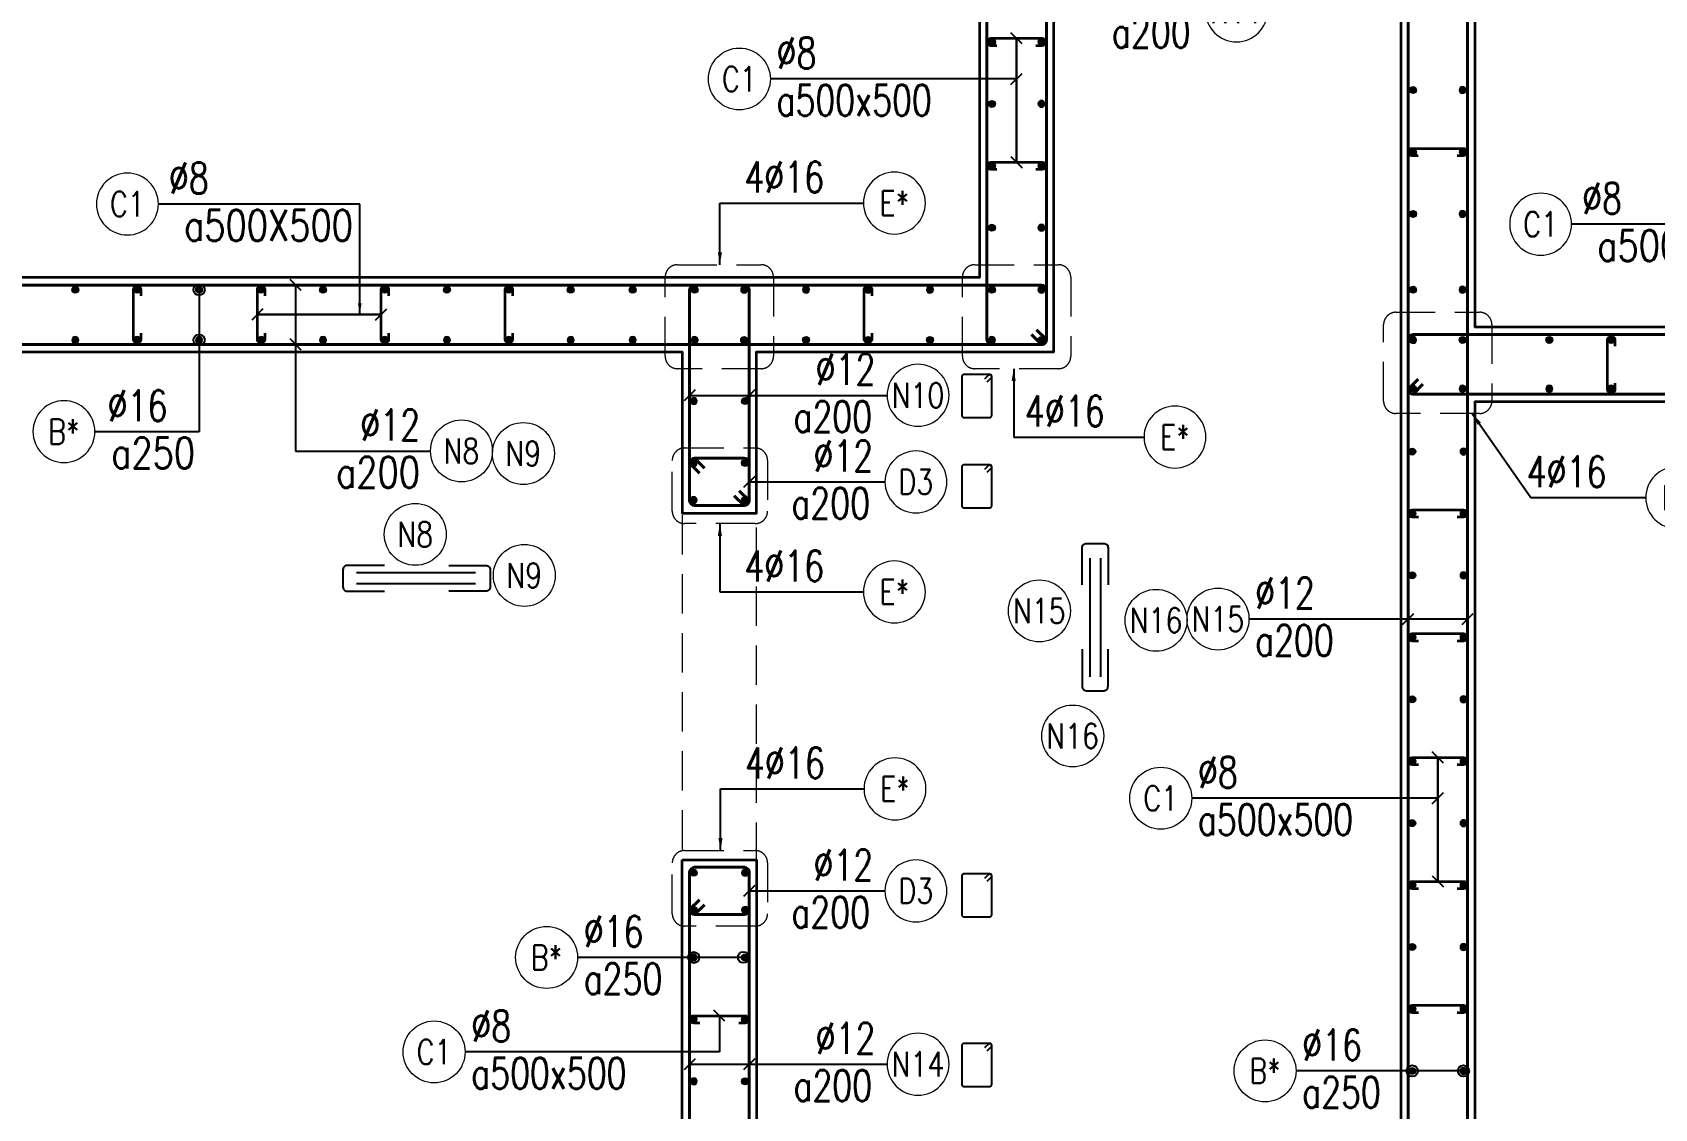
# Model space of a CAD drawing. Header units: millimetres. Extents: x 931337 to 1117500, y 19732 to 157199.
# Drawn here: x 948426 to 954974, y 143934 to 148278 of the extents above; entities that cross this region are included whole.
import ezdxf
from ezdxf.enums import TextEntityAlignment as Align

# ---------------------------------------------------------------- set-up
doc = ezdxf.new("R2010")
doc.units = ezdxf.units.MM
doc.header["$MEASUREMENT"] = 0
doc.linetypes.add('HIDDEN', pattern=[9.525, 6.35, -3.175])
doc.linetypes.add('HIDDEN2', pattern=[4.7625, 3.175, -1.5875])
doc.layers.get('0').update_dxf_attribs({"lineweight": 20})
doc.layers.add('Hidden', color=9, linetype='HIDDEN')
doc.layers.add('Ligature', color=1, linetype='Continuous')
for name, color, linetype, lineweight in [('KC-LEADER', 153, 'Continuous', 18), ('KC-THEP', 6, 'Continuous', 40), ('NDC_S_BEAM', 3, 'HIDDEN2', 20), ('NDC_S_DIM', 1, 'Continuous', 15), ('NDC_S_HIDDEN', 8, 'HIDDEN2', 13), ('NDC_S_LEADER', 1, 'Continuous', 15), ('NDC_S_REBAR', 4, 'Continuous', 35), ('NDC_S_STIRRUP', 4, 'Continuous', 40), ('NDC_S_VN TEXT', 7, 'Continuous', 20), ('NDC_S_WALL', 6, 'Continuous', 35)]:
    doc.layers.add(name, color=color, linetype=linetype, lineweight=lineweight)
doc.styles.add('NDC_ARIAL', font='arial.ttf', dxfattribs={"width": 0.85})
doc.styles.add('NDC_DIM', font='', dxfattribs={"width": 0.75})
doc.styles.add('NDC_EN TXT', font='romans.shx', dxfattribs={"width": 0.8})
doc.styles.get('NDC_DIM').set_extended_font_data('Dotum')
doc.dimstyles.new('NDC_1-50', dxfattribs={"dimscale": 50, "dimtxt": 2.5, "dimasz": 1, "dimexe": 1.5, "dimexo": 0, "dimgap": 0.8, "dimtad": 1, "dimdec": 0, "dimdsep": 46, "dimtxsty": 'NDC_ARIAL', "dimblk": 'DIMMARK', "dimcen": 49999.938995, "dimdle": 1.5, "dimclrd": 1, "dimclre": 1, "dimclrt": 3, "dimadec": 0, "dimazin": 0, "dimtfac": 1, "dimtdec": 0, "dimtix": 1, "dimtmove": 2, "dimatfit": 3, "dimfxl": 1, "dimarcsym": 0})
doc.dimstyles.new('NDC_dim_30', dxfattribs={"dimscale": 30, "dimtxt": 2.5, "dimasz": 1.5, "dimexe": 1.5, "dimexo": 2.5, "dimgap": 1, "dimtad": 1, "dimdec": 0, "dimzin": 0, "dimdsep": 46, "dimtxsty": 'NDC_DIM', "dimblk": 'DIMMARK', "dimcen": 0.09, "dimdle": 1.2, "dimclrd": 1, "dimclre": 1, "dimclrt": 3, "dimadec": 0, "dimazin": 0, "dimtfac": 1, "dimtdec": 0, "dimtix": 1, "dimtofl": 0, "dimtmove": 0, "dimatfit": 3, "dimfxl": 6, "dimfxlon": 1, "dimtolj": 1, "dimtzin": 0, "dimarcsym": 0})

# ---------------------------------------------------------------- blocks, each defined once
blk = doc.blocks.new('THEP')
at = {"layer": 'KC-LEADER', "color": 6}
blk.add_circle((0, 0), 14, dxfattribs=at)
at = {"layer": 'KC-THEP'}
for p, q in [((-14, 0), (14, 0)), ((9.9, 9.9), (-9.9, -9.9)), ((-9.9, 9.9), (9.9, -9.9)), ((0, 14), (0, -14))]:
    blk.add_line(p, q, dxfattribs=at)
blk = doc.blocks.new('DIMMARK')
at = {"layer": 'NDC_S_DIM', "color": 1}
blk.add_line((-1.5, 0), (1, 0), dxfattribs=at)
at = {"layer": 'NDC_S_DIM', "color": 2, "const_width": 0.1}
blk.add_lwpolyline([(-0.42, -0.42), (0.42, 0.42)], dxfattribs=at)
blk = doc.blocks.new('*U10')
blk.add_circle((2.5, 0), 2.5)
at = {"layer": 'NDC_S_VN TEXT', "color": 3, "style": 'NDC_EN TXT'}
for tag, width, p in [('DK2', 0.75, (-0.85, 0.85)), ('KC2', 0.8, (-0.85, -2.97))]:
    blk.add_attdef(tag, text='', height=2.5, dxfattribs=dict(at, width=width)).set_placement(p, align=Align.RIGHT)
at = {"layer": 'NDC_S_VN TEXT', "color": 7, "style": 'NDC_EN TXT', "width": 0.8}
blk.add_attdef('SH3', text='', height=2, dxfattribs=at).set_placement((2.5, 0), align=Align.MIDDLE)
blk = doc.blocks.new('A$C7BC65A55')
at = {"layer": 'Ligature'}
for p, q in [((-15.2, 372, 0), (-15.2, 38.5, 0)), ((15.2, 372, 0), (15.2, 38.5, 0))]:
    blk.add_line(p, q, dxfattribs=at)
for points in [[(-36.2, 296.5), (-36.2, 400.9, -0.414214), (-24, 413.1), (24, 413.1, -0.414214), (36.2, 400.9), (36.2, 296.5)], [(-36.2, 116.5), (-36.2, 12.2, 0.414214), (-24, 0), (24, 0, 0.414214), (36.2, 12.2), (36.2, 116.5)]]:
    blk.add_lwpolyline(points, format="xyb", dxfattribs=at)
blk = doc.blocks.new('*U11')
blk.add_circle((-2.5, 0), 2.5)
at = {"layer": 'NDC_S_VN TEXT', "color": 3, "style": 'NDC_EN TXT', "width": 0.75}
for tag, p in [('DK1', (0.5, 0.85)), ('KC1', (0.5, -2.97))]:
    blk.add_attdef(tag, p, '', height=2.5, dxfattribs=at)
at = {"layer": 'NDC_S_VN TEXT', "color": 7, "style": 'NDC_EN TXT', "width": 0.8}
blk.add_attdef('SH2', text='', height=2, dxfattribs=at).set_placement((-2.5, 0), align=Align.MIDDLE)
blk = doc.blocks.new('*U13')
blk.add_circle((-2.5, 0), 2.5)
at = {"layer": 'NDC_S_VN TEXT', "color": 3, "style": 'NDC_EN TXT', "width": 0.75}
blk.add_attdef('DK1', (0.5, 0.85), '', height=2.5, dxfattribs=at)
at = {"layer": 'NDC_S_VN TEXT', "color": 7, "style": 'NDC_EN TXT', "width": 0.8}
blk.add_attdef('SH2', text='', height=2, dxfattribs=at).set_placement((-2.5, 0), align=Align.MIDDLE)
blk = doc.blocks.new('*U12')
blk.add_circle((-2.5, 0), 2.5)
at = {"layer": 'NDC_S_VN TEXT', "color": 3, "style": 'NDC_EN TXT', "width": 0.75}
for tag, p in [('DK1', (0.5, 0.85)), ('KC1', (0.5, -2.97))]:
    blk.add_attdef(tag, p, '', height=2.5, dxfattribs=at)
at = {"layer": 'NDC_S_VN TEXT', "color": 7, "style": 'NDC_EN TXT', "width": 0.8}
blk.add_attdef('SH2', text='', height=2, dxfattribs=at).set_placement((-2.5, 0), align=Align.MIDDLE)

msp = doc.modelspace()

# ---------------------------------------------------------------- linework, layer by layer
for centre in [(950407.985, 146578.169), (949971.711, 146251.894), (950411.812, 146086.137), (952490.89, 145943.058), (952961.859, 145904.898), (952625.338, 145438.055)]:
    msp.add_circle(centre, 125)
at = {"layer": 'Ligature'}
for points in [[(952280.378, 146867.144), (952296.344, 146883.11, 0.66817864), (952290.571, 146897.049), (952185.942, 146897.049, 0.41421356), (952177.777, 146888.884), (952177.777, 146731.776, 0.41421356), (952185.942, 146723.611), (952290.571, 146723.611, 0.41421356), (952298.736, 146731.776), (952298.736, 146888.884, 0.66817864), (952284.797, 146894.657), (952268.832, 146878.691)], [(952280.378, 146502.543), (952296.344, 146518.509, 0.66817864), (952290.571, 146532.448), (952185.942, 146532.448, 0.41421356), (952177.777, 146524.283), (952177.777, 146367.175, 0.41421356), (952185.942, 146359.01), (952290.571, 146359.01, 0.41421356), (952298.736, 146367.175), (952298.736, 146524.283, 0.66817864), (952284.797, 146530.056), (952268.832, 146514.09)], [(952280.378, 144851.574), (952296.344, 144867.54, 0.66817864), (952290.571, 144881.478), (952185.942, 144881.478, 0.41421356), (952177.777, 144873.313), (952177.777, 144716.205, 0.41421356), (952185.942, 144708.04), (952290.571, 144708.04, 0.41421356), (952298.736, 144716.205), (952298.736, 144873.313, 0.66817864), (952284.797, 144879.086), (952268.832, 144863.12)], [(952280.35, 144167.144), (952296.316, 144183.11, 0.66817864), (952290.543, 144197.049), (952185.914, 144197.049, 0.41421356), (952177.749, 144188.884), (952177.749, 144031.776, 0.41421356), (952185.914, 144023.611), (952290.543, 144023.611, 0.41421356), (952298.708, 144031.776), (952298.707, 144188.884, 0.66817864), (952284.769, 144194.657), (952268.803, 144178.691)]]:
    msp.add_lwpolyline(points, format="xyb", dxfattribs=at)
at = {"layer": 'NDC_S_BEAM', "ltscale": 50}
for p, q in [((951049.189, 146329.754), (951049.189, 144929.754)), ((951349.189, 144929.754), (951349.189, 146329.754))]:
    msp.add_line(p, q, dxfattribs=at)
at = {"layer": 'NDC_S_HIDDEN', "ltscale": 50}
for points in [[(951030.264, 147340.315), (951367.474, 147340.315, -0.41421356), (951417.474, 147290.315), (951417.474, 146970.578, -0.41421356), (951367.474, 146920.578), (951030.264, 146920.578, -0.41421356), (950980.264, 146970.578), (950980.264, 147290.315, -0.41421356)], [(952230.236, 147340.315), (952567.446, 147340.315, -0.41421356), (952617.446, 147290.315), (952617.446, 146970.578, -0.41421356), (952567.446, 146920.578), (952230.236, 146920.578, -0.41421356), (952180.236, 146970.578), (952180.236, 147290.315, -0.41421356)], [(953930.236, 147148.349), (954267.446, 147148.349, -0.41421356), (954317.446, 147098.349), (954317.446, 146789.834, -0.41421356), (954267.446, 146739.834), (953930.236, 146739.834, -0.41421356), (953880.236, 146789.834), (953880.236, 147098.349, -0.41421356)], [(951058.922, 146600.521), (951343.678, 146600.521, -0.41421356), (951393.678, 146550.521), (951393.678, 146345.513, -0.41421356), (951343.678, 146295.513), (951058.922, 146295.513, -0.41421356), (951008.922, 146345.513), (951008.922, 146550.521, -0.41421356)], [(951058.922, 144975.699), (951343.678, 144975.699, -0.41421356), (951393.678, 144925.699), (951393.678, 144720.691, -0.41421356), (951343.678, 144670.691), (951058.922, 144670.691, -0.41421356), (951008.922, 144720.691), (951008.922, 144925.699, -0.41421356)]]:
    msp.add_lwpolyline(points, format="xyb", close=True, dxfattribs=at)
at = {"layer": 'NDC_S_REBAR'}
for points in [[(952319.74, 148224.306), (952294.74, 148224.306, -1), (952294.74, 148254.306), (952501.764, 148254.306, -1), (952501.764, 148224.306), (952476.764, 148224.306)], [(954019.74, 147780.039), (953994.74, 147780.039, -1), (953994.74, 147810.039), (954201.764, 147810.039, -1), (954201.764, 147780.039), (954176.764, 147780.039)], [(952319.74, 147724.306), (952294.74, 147724.306, -1), (952294.74, 147754.306), (952501.764, 147754.306, -1), (952501.764, 147724.306), (952476.764, 147724.306)], [(948864.217, 147064.306), (948864.217, 147039.306, -1), (948834.217, 147039.306), (948834.217, 147239.306, -1), (948864.217, 147239.306), (948864.217, 147214.306)], [(949364.217, 147064.306), (949364.217, 147039.306, -1), (949334.217, 147039.306), (949334.217, 147239.306, -1), (949364.217, 147239.306), (949364.217, 147214.306)], [(949864.217, 147064.306), (949864.217, 147039.306, -1), (949834.217, 147039.306), (949834.217, 147239.306, -1), (949864.217, 147239.306), (949864.217, 147214.306)], [(950364.217, 147064.306), (950364.217, 147039.306, -1), (950334.217, 147039.306), (950334.217, 147239.306, -1), (950364.217, 147239.306), (950364.217, 147214.306)], [(951814.189, 147064.606), (951814.189, 147039.606, -1), (951784.189, 147039.606), (951784.189, 147239.606, -1), (951814.189, 147239.606), (951814.189, 147214.606)], [(954814.189, 146861.513), (954814.189, 146836.513, -1), (954784.189, 146836.513), (954784.189, 147036.513, -1), (954814.189, 147036.513), (954814.189, 147011.513)], [(954020.677, 146321.211), (953995.677, 146321.211, -1), (953995.677, 146351.211), (954202.701, 146351.211, -1), (954202.701, 146321.211), (954177.701, 146321.211)], [(954020.677, 145821.211), (953995.677, 145821.211, -1), (953995.677, 145851.211), (954202.701, 145851.211, -1), (954202.701, 145821.211), (954177.701, 145821.211)], [(954020.677, 145321.211), (953995.677, 145321.211, -1), (953995.677, 145351.211), (954202.701, 145351.211, -1), (954202.701, 145321.211), (954177.701, 145321.211)], [(954020.677, 144821.211), (953995.677, 144821.211, -1), (953995.677, 144851.211), (954202.701, 144851.211, -1), (954202.701, 144821.211), (954177.701, 144821.211)], [(951120.677, 144279.037), (951095.677, 144279.037, -1), (951095.677, 144309.037), (951302.701, 144309.037, -1), (951302.701, 144279.037), (951277.701, 144279.037)], [(954020.677, 144321.211), (953995.677, 144321.211, -1), (953995.677, 144351.211), (954202.701, 144351.211, -1), (954202.701, 144321.211), (954177.701, 144321.211)]]:
    msp.add_lwpolyline(points, format="xyb", dxfattribs=at)
at = {"layer": 'NDC_S_STIRRUP'}
for points in [[(952479.189, 147078.06), (952519.189, 147038.06, -0.41421356), (952499.189, 147018.06), (952299.189, 147018.06, -0.41421356), (952279.189, 147038.06), (952279.189, 149438.06, -0.41421356), (952299.189, 149458.06), (952499.189, 149458.06, -0.41421356), (952519.189, 149438.06), (952519.189, 147038.06, -0.41421356), (952499.189, 147018.06), (952459.189, 147058.06)], [(954179.189, 142278.06), (954219.189, 142238.06, -0.41421356), (954199.189, 142218.06), (953999.189, 142218.06, -0.41421356), (953979.189, 142238.06), (953979.189, 149438.06, -0.41421356), (953999.189, 149458.06), (954199.189, 149458.06, -0.41421356), (954219.189, 149438.06), (954219.189, 142238.06, -0.41421356), (954199.189, 142218.06), (954159.189, 142258.06)], [(947939.189, 147058.06), (947899.189, 147018.06, -0.41421356), (947879.189, 147038.06), (947879.189, 147238.06, -0.41421356), (947899.189, 147258.06), (952499.189, 147258.06, -0.41421356), (952519.189, 147238.06), (952519.189, 147038.06, -0.41435759), (952499.189, 147018.06), (947899.189, 147018.06, -0.41421356), (947879.189, 147038.06), (947919.189, 147078.06)], [(951279.217, 146428.06), (951319.217, 146388.06, -0.41421356), (951299.217, 146368.06), (951099.217, 146368.06, -0.41421356), (951079.217, 146388.06), (951079.217, 147238.06, -0.41421356), (951099.217, 147258.06), (951299.217, 147258.06, -0.41421356), (951319.217, 147238.06), (951319.217, 146388.06, -0.41421356), (951299.217, 146368.06), (951259.217, 146408.06)], [(954039.189, 146858.06), (953999.189, 146818.06, -0.41421356), (953979.189, 146838.06), (953979.189, 147038.06, -0.41421356), (953999.189, 147058.06), (957299.161, 147058.06, -0.41421356), (957319.161, 147038.06), (957319.161, 146838.06, -0.41435759), (957299.161, 146818.06), (953999.189, 146818.06, -0.41421356), (953979.189, 146838.06), (954019.189, 146878.06)], [(951119.189, 146499.029), (951079.189, 146539.029, -0.41421356), (951099.189, 146559.029), (951299.189, 146559.029, -0.41421356), (951319.189, 146539.029), (951319.189, 146388.06, -0.41421356), (951299.189, 146368.06), (951099.189, 146368.06, -0.41421356), (951079.189, 146388.06), (951079.189, 146539.029, -0.41421356), (951099.189, 146559.029), (951139.189, 146519.029)], [(951119.189, 144777.09), (951079.189, 144737.09, 0.41421356), (951099.189, 144717.09), (951299.189, 144717.09, 0.41421356), (951319.189, 144737.09), (951319.189, 144888.06, 0.41421356), (951299.189, 144908.06), (951099.189, 144908.06, 0.41421356), (951079.189, 144888.06), (951079.189, 144737.09, 0.41421356), (951099.189, 144717.09), (951139.189, 144757.09)], [(951279.217, 143728.06), (951319.217, 143688.06, -0.41421356), (951299.217, 143668.06), (951099.217, 143668.06, -0.41421356), (951079.217, 143688.06), (951079.217, 144888.06, -0.41421356), (951099.217, 144908.06), (951299.217, 144908.06, -0.41421356), (951319.217, 144888.06), (951319.217, 143688.06, -0.41421356), (951299.217, 143668.06), (951259.217, 143708.06)]]:
    msp.add_lwpolyline(points, format="xyb", dxfattribs=at)
at = {"layer": 'NDC_S_WALL'}
for points in [[(947849.189, 149488.06), (947849.189, 140288.06), (951349.189, 140288.06), (951349.189, 140788.06), (951349.189, 140788.06), (951349.189, 142238.06), (951049.189, 142238.06), (951049.189, 141588.06), (948349.189, 141588.06), (948349.189, 146988.06), (951049.189, 146988.06), (951049.189, 146338.06), (951349.189, 146338.06), (951349.189, 146988.06), (952549.189, 146988.06), (952549.189, 149488.06), (950049.189, 149488.06), (950049.189, 148988.06), (952249.189, 148988.06), (952249.189, 147288.06), (948349.189, 147288.06), (948349.189, 148988.06), (949249.189, 148988.06), (949249.189, 149488.06)], [(951049.189, 144938.06), (951349.189, 144938.06), (951349.189, 143638.06), (951049.189, 143638.06)]]:
    msp.add_lwpolyline(points, close=True, dxfattribs=at)
for points in [[(955299.189, 149488.06), (953949.189, 149488.06), (953949.189, 148988.06), (953949.189, 148988.06), (953949.189, 142388.06), (953199.189, 142388.06), (953199.189, 142188.06), (954249.189, 142188.06), (954249.189, 146788.06), (957049.189, 146788.06)], [(957049.189, 147088.06), (954249.189, 147088.06), (954249.189, 148988.06), (955299.189, 148988.06)]]:
    msp.add_lwpolyline(points, dxfattribs=at)

# ---------------------------------------------------------------- block references
at = {"layer": 'Hidden', "xscale": 1.44, "yscale": 1.44, "zscale": 1.44}
msp.add_blockref('A$C7BC65A55', (952715.97, 145620.777, 0.03), dxfattribs=at)
at = {"layer": 'Hidden', "xscale": 1.44, "yscale": 1.44, "zscale": 1.44, "rotation": 270}
msp.add_blockref('A$C7BC65A55', (949679.6, 146074.368, 0.03), dxfattribs=at)
at = {"layer": 'KC-THEP'}
for p, rotation in [((952299.217, 148239.306), 189.6685644363809), ((953999.217, 148045.039), 189.6685644363809), ((952299.217, 147989.306), 189.6685644363809), ((953999.217, 147795.039), 189.6685644363809), ((952299.217, 147739.306), 189.6685644363809), ((953999.217, 147545.039), 189.6685644363809), ((952299.217, 147489.306), 189.6685644363809), ((948599.217, 147239.306), 189.6685644363809), ((948849.217, 147239.306), 189.6685644363809), ((949099.217, 147239.306), 189.6685644363809), ((949349.217, 147239.306), 189.6685644363809), ((949599.217, 147239.306), 189.6685644363809), ((949849.217, 147239.306), 189.6685644363809), ((950099.217, 147239.306), 189.6685644363809), ((950349.217, 147239.306), 189.6685644363809), ((950599.217, 147239.306), 189.6685644363809), ((950849.217, 147239.306), 189.6685644363809), ((951099.217, 147239.306), 189.6685644363809), ((952299.217, 147239.306), 189.6685644363809), ((953999.217, 147239.306), 189.6685644363809), ((951299.189, 147036.513), 189.6685644363809), ((951549.189, 147036.513), 189.6685644363809), ((951799.189, 147036.513), 189.6685644363809), ((952049.189, 147036.513), 189.6685644363809), ((952499.189, 147036.513), 189.6685644363809), ((954199.189, 147036.513), 189.6685644363809), ((954549.189, 147036.513), 189.6685644363809), ((954799.189, 147036.513), 189.6685644363809), ((951302.701, 146789.908), 9.668564436380946), ((953999.217, 146839.907), 189.6685644363809), ((953995.677, 146586.211), 189.6685644363809), ((951302.701, 146539.908), 9.668564436380946), ((951302.701, 146389.908), 9.668564436380946), ((953995.677, 146336.211), 189.6685644363809), ((953995.677, 146086.211), 189.6685644363809), ((953995.677, 145836.211), 189.6685644363809), ((953995.677, 145586.211), 189.6685644363809), ((953995.677, 145336.211), 189.6685644363809), ((953995.677, 145086.211), 189.6685644363809), ((951095.677, 144886.211), 189.6685644363809), ((953995.677, 144836.211), 189.6685644363809), ((951095.677, 144736.211), 189.6685644363809), ((953995.677, 144586.211), 189.6685644363809), ((951302.701, 144544.037), 9.668564436380946), ((951302.701, 144294.037), 9.668564436380946), ((953995.677, 144336.211), 189.6685644363809), ((951302.701, 144044.037), 9.668564436380946), ((953995.677, 144086.211), 189.6685644363809)]:
    msp.add_blockref('THEP', p, dxfattribs=dict(at, rotation=rotation))
at = {"layer": 'KC-THEP', "xscale": -1}
for p, rotation in [((952499.189, 148239.606), 350.3314355636191), ((954199.189, 148045.34), 350.3314355636191), ((952499.189, 147989.606), 350.3314355636191), ((954199.189, 147795.34), 350.3314355636191), ((952499.189, 147739.606), 350.3314355636191), ((954199.189, 147545.34), 350.3314355636191), ((952499.189, 147489.606), 350.3314355636191), ((951299.189, 147239.606), 350.3314355636191), ((951549.189, 147239.606), 350.3314355636191), ((951799.189, 147239.606), 350.3314355636191), ((952049.189, 147239.606), 350.3314355636191), ((952499.189, 147239.606), 350.3314355636191), ((954199.189, 147239.606), 350.3314355636191), ((948599.217, 147036.212), 350.3314355636191), ((948849.217, 147036.212), 350.3314355636191), ((949099.217, 147036.212), 350.3314355636191), ((949349.217, 147036.212), 350.3314355636191), ((949599.217, 147036.212), 350.3314355636191), ((949849.217, 147036.212), 350.3314355636191), ((950099.217, 147036.212), 350.3314355636191), ((950349.217, 147036.212), 350.3314355636191), ((950599.217, 147036.212), 350.3314355636191), ((950849.217, 147036.212), 350.3314355636191), ((951099.217, 147036.212), 350.3314355636191), ((952299.217, 147036.212), 350.3314355636191), ((953999.217, 147036.212), 350.3314355636191), ((951095.677, 146789.908), 350.3314355636191), ((954199.189, 146839.606), 350.3314355636191), ((954549.189, 146839.606), 350.3314355636191), ((954799.189, 146839.606), 350.3314355636191), ((954202.701, 146586.211), 170.331435563619), ((951095.677, 146539.908), 350.3314355636191), ((951095.677, 146389.908), 350.3314355636191), ((954202.701, 146336.211), 170.331435563619), ((954202.701, 146086.211), 170.331435563619), ((954202.701, 145836.211), 170.331435563619), ((954202.701, 145586.211), 170.331435563619), ((954202.701, 145336.211), 170.331435563619), ((954202.701, 145086.211), 170.331435563619), ((951302.701, 144886.211), 170.331435563619), ((954202.701, 144836.211), 170.331435563619), ((951302.701, 144736.211), 170.331435563619), ((954202.701, 144586.211), 170.331435563619), ((951095.677, 144544.037), 350.3314355636191), ((951095.677, 144294.037), 350.3314355636191), ((954202.701, 144336.211), 170.331435563619), ((951095.677, 144044.037), 350.3314355636191), ((954202.701, 144086.211), 170.331435563619)]:
    msp.add_blockref('THEP', p, dxfattribs=dict(at, rotation=rotation))
at = {"layer": 'NDC_S_VN TEXT'}
ref = msp.add_blockref('*U11', (953161.577, 148364.867), dxfattribs=dict(at, xscale=-50, yscale=50, zscale=50))
ref.add_attrib('SH2', 'N11', dxfattribs={"color": 7, "height": 100, "style": 'NDC_EN TXT', "width": 0.8}).set_placement((953286.577, 148364.867), align=Align.MIDDLE)
ref.add_attrib('DK1', '%%C12', (952873.184, 148407.142), dxfattribs={"color": 3, "height": 125, "style": 'NDC_EN TXT', "width": 0.75})
ref.add_attrib('KC1', 'a200', (952783.898, 148216.24), dxfattribs={"color": 3, "height": 125, "style": 'NDC_EN TXT', "width": 0.75})
at = {"layer": 'NDC_S_VN TEXT', "xscale": 50, "yscale": 50, "zscale": 50}
for name, p, values in [('*U12', (951404.939, 148089.944), {'SH2': 'C1', 'DK1': '%%c8', 'KC1': 'a500x500'}), ('*U10', (950033.263, 146588.508), {'SH3': 'N8', 'DK2': '%%C12', 'KC2': 'a200'}), ('*U11', (953336.801, 145910.066), {'SH2': 'N15', 'DK1': '%%C12', 'KC1': 'a200'}), ('*U12', (953105.876, 145186.849), {'SH2': 'C1', 'DK1': '%%c8', 'KC1': 'a500x500'}), ('*U11', (950626.73, 144544.037), {'SH2': 'B*', 'DK1': '%%C16', 'KC1': 'a250'}), ('*U12', (950172.745, 144162.763), {'SH2': 'C1', 'DK1': '%%c8', 'KC1': 'a500x500'}), ('*U11', (953526.73, 144086.211), {'SH2': 'B*', 'DK1': '%%C16', 'KC1': 'a250'})]:
    msp.add_blockref(name, p, dxfattribs=at).add_auto_attribs(values)
at = {"layer": 'NDC_S_VN TEXT'}
ref = msp.add_blockref('*U10', (948934.755, 147585.256), dxfattribs=dict(at, xscale=-50, yscale=50, zscale=50))
ref.add_attrib('SH3', 'C1', dxfattribs={"color": 7, "height": 100, "style": 'NDC_EN TXT', "width": 0.8}).set_placement((948809.755, 147585.256), align=Align.MIDDLE)
ref.add_attrib('DK2', '%%c8', dxfattribs={"color": 3, "height": 125, "style": 'NDC_EN TXT', "width": 0.75}).set_placement((949137.97, 147627.531), align=Align.RIGHT)
ref.add_attrib('KC2', 'a500X500', dxfattribs={"color": 3, "height": 125, "style": 'NDC_EN TXT', "width": 0.8}).set_placement((949720.112, 147436.629), align=Align.RIGHT)
ref = msp.add_blockref('*U13', (951780.61, 147589.176), dxfattribs=dict(at, xscale=-50, yscale=50, zscale=50))
ref.add_attrib('SH2', 'E*', dxfattribs={"color": 7, "height": 100, "style": 'NDC_EN TXT', "width": 0.8}).set_placement((951905.61, 147589.176), align=Align.MIDDLE)
ref.add_attrib('DK1', '4%%C16', (951300.253, 147631.451), dxfattribs={"color": 3, "height": 125, "style": 'NDC_EN TXT', "width": 0.75})
ref = msp.add_blockref('*U10', (954639.165, 147503.855), dxfattribs=dict(at, xscale=-50, yscale=50, zscale=50))
ref.add_attrib('SH3', 'C1', dxfattribs={"color": 7, "height": 100, "style": 'NDC_EN TXT', "width": 0.8}).set_placement((954514.165, 147503.855), align=Align.MIDDLE)
ref.add_attrib('DK2', '%%c8', dxfattribs={"color": 3, "height": 125, "style": 'NDC_EN TXT', "width": 0.75}).set_placement((954842.379, 147546.131), align=Align.RIGHT)
ref.add_attrib('KC2', 'a500X500', dxfattribs={"color": 3, "height": 125, "style": 'NDC_EN TXT', "width": 0.8}).set_placement((955424.522, 147355.228), align=Align.RIGHT)
ref = msp.add_blockref('*U11', (951876.052, 146813.241), dxfattribs=dict(at, xscale=-50, yscale=50, zscale=50))
ref.add_attrib('SH2', 'N10', dxfattribs={"color": 7, "height": 100, "style": 'NDC_EN TXT', "width": 0.8}).set_placement((952001.052, 146813.241), align=Align.MIDDLE)
ref.add_attrib('DK1', '%%C12', (951587.659, 146855.516), dxfattribs={"color": 3, "height": 125, "style": 'NDC_EN TXT', "width": 0.75})
ref.add_attrib('KC1', 'a200', (951498.373, 146664.613), dxfattribs={"color": 3, "height": 125, "style": 'NDC_EN TXT', "width": 0.75})
ref = msp.add_blockref('*U10', (948678.606, 146666.5), dxfattribs=dict(at, xscale=-50, yscale=50, zscale=50))
ref.add_attrib('SH3', 'B*', dxfattribs={"color": 7, "height": 100, "style": 'NDC_EN TXT', "width": 0.8}).set_placement((948553.606, 146666.5), align=Align.MIDDLE)
ref.add_attrib('DK2', '%%C16', dxfattribs={"color": 3, "height": 125, "style": 'NDC_EN TXT', "width": 0.75}).set_placement((948971.106, 146708.775), align=Align.RIGHT)
ref.add_attrib('KC2', 'a250', dxfattribs={"color": 3, "height": 125, "style": 'NDC_EN TXT', "width": 0.8}).set_placement((949083.01, 146517.873), align=Align.RIGHT)
ref = msp.add_blockref('*U13', (952913.169, 146644.528), dxfattribs=dict(at, xscale=-50, yscale=50, zscale=50))
ref.add_attrib('SH2', 'E*', dxfattribs={"color": 7, "height": 100, "style": 'NDC_EN TXT', "width": 0.8}).set_placement((953038.169, 146644.528), align=Align.MIDDLE)
ref.add_attrib('DK1', '4%%C16', (952432.812, 146686.803), dxfattribs={"color": 3, "height": 125, "style": 'NDC_EN TXT', "width": 0.75})
ref = msp.add_blockref('*U11', (951867.454, 146463.545), dxfattribs=dict(at, xscale=-50, yscale=50, zscale=50))
ref.add_attrib('SH2', 'D3', dxfattribs={"color": 7, "height": 100, "style": 'NDC_EN TXT', "width": 0.8}).set_placement((951992.454, 146463.545), align=Align.MIDDLE)
ref.add_attrib('DK1', '%%C12', (951579.061, 146505.82), dxfattribs={"color": 3, "height": 125, "style": 'NDC_EN TXT', "width": 0.75})
ref.add_attrib('KC1', 'a200', (951489.776, 146314.917), dxfattribs={"color": 3, "height": 125, "style": 'NDC_EN TXT', "width": 0.75})
ref = msp.add_blockref('*U13', (954938.413, 146400.12), dxfattribs=dict(at, xscale=-50, yscale=50, zscale=50))
ref.add_attrib('SH2', 'E*', dxfattribs={"color": 7, "height": 100, "style": 'NDC_EN TXT', "width": 0.8}).set_placement((955063.413, 146400.12), align=Align.MIDDLE)
ref.add_attrib('DK1', '4%%C16', (954458.056, 146442.395), dxfattribs={"color": 3, "height": 125, "style": 'NDC_EN TXT', "width": 0.75})
ref = msp.add_blockref('*U13', (951780.61, 146019.462), dxfattribs=dict(at, xscale=-50, yscale=50, zscale=50))
ref.add_attrib('SH2', 'E*', dxfattribs={"color": 7, "height": 100, "style": 'NDC_EN TXT', "width": 0.8}).set_placement((951905.61, 146019.462), align=Align.MIDDLE)
ref.add_attrib('DK1', '4%%C16', (951300.253, 146061.738), dxfattribs={"color": 3, "height": 125, "style": 'NDC_EN TXT', "width": 0.75})
ref = msp.add_blockref('*U13', (951783.041, 145224.56), dxfattribs=dict(at, xscale=-50, yscale=50, zscale=50))
ref.add_attrib('SH2', 'E*', dxfattribs={"color": 7, "height": 100, "style": 'NDC_EN TXT', "width": 0.8}).set_placement((951908.041, 145224.56), align=Align.MIDDLE)
ref.add_attrib('DK1', '4%%C16', (951302.684, 145266.835), dxfattribs={"color": 3, "height": 125, "style": 'NDC_EN TXT', "width": 0.75})
ref = msp.add_blockref('*U11', (951867.454, 144812.575), dxfattribs=dict(at, xscale=-50, yscale=50, zscale=50))
ref.add_attrib('SH2', 'D3', dxfattribs={"color": 7, "height": 100, "style": 'NDC_EN TXT', "width": 0.8}).set_placement((951992.454, 144812.575), align=Align.MIDDLE)
ref.add_attrib('DK1', '%%C12', (951579.061, 144854.85), dxfattribs={"color": 3, "height": 125, "style": 'NDC_EN TXT', "width": 0.75})
ref.add_attrib('KC1', 'a200', (951489.776, 144663.947), dxfattribs={"color": 3, "height": 125, "style": 'NDC_EN TXT', "width": 0.75})
ref = msp.add_blockref('*U11', (951876.023, 144113.241), dxfattribs=dict(at, xscale=-50, yscale=50, zscale=50))
ref.add_attrib('SH2', 'N14', dxfattribs={"color": 7, "height": 100, "style": 'NDC_EN TXT', "width": 0.8}).set_placement((952001.023, 144113.241), align=Align.MIDDLE)
ref.add_attrib('DK1', '%%C12', (951587.631, 144155.516), dxfattribs={"color": 3, "height": 125, "style": 'NDC_EN TXT', "width": 0.75})
ref.add_attrib('KC1', 'a200', (951498.345, 143964.613), dxfattribs={"color": 3, "height": 125, "style": 'NDC_EN TXT', "width": 0.75})

# ---------------------------------------------------------------- texts
at = {"layer": 'NDC_S_VN TEXT', "color": 7, "style": 'NDC_EN TXT', "width": 0.8}
for tag, p in [('N9', (950407.985, 146578.169)), ('N8', (949971.711, 146251.894)), ('N9', (950411.812, 146086.137)), ('N15', (952490.89, 145943.058)), ('N16', (952961.859, 145904.898)), ('N16', (952625.338, 145438.055))]:
    msp.add_attdef(tag, text='3', height=100, dxfattribs=at).set_placement(p, align=Align.MIDDLE)

# ---------------------------------------------------------------- leaders
at = {"layer": 'NDC_S_LEADER'}
for points, dimstyle, override in [([(952398.252, 148254.306), (952398.252, 147754.306)], 'NDC_dim_30', {"dimtad": 0, "dimldrblk": 'Oblique'}), ([(952398.252, 147754.306), (952398.252, 148254.306)], 'NDC_dim_30', {"dimtad": 0, "dimldrblk": 'Oblique'}), ([(952398.252, 148089.943), (951404.939, 148089.943)], 'NDC_dim_30', {"dimtad": 0, "dimldrblk": 'Oblique'}), ([(949747.652, 147139.306), (949747.652, 147585.255), (948934.755, 147585.255)], 'NDC_dim_30', {"dimgap": 1, "dimtad": 0}), ([(951201.3, 147340.315), (951201.3, 147589.176), (951782.88, 147589.176)], 'NDC_1-50', {"dimgap": 0.8, "dimtad": 0}), ([(955452.061, 146936.513), (955452.061, 147503.855), (954639.165, 147503.855)], 'NDC_dim_30', {"dimtad": 0, "dimldrblk": 'Oblique'}), ([(949099.217, 147239.306), (949099.217, 146666.319), (948678.606, 146666.319)], 'NDC_dim_30', {"dimgap": 1, "dimtad": 0, "dimldrblk": 'Origin'}), ([(949488.524, 147258.06), (949488.524, 146588.327), (950033.263, 146588.327)], 'NDC_dim_30', {"dimtad": 0, "dimldrblk": 'Oblique'}), ([(949334.217, 147139.306), (949834.217, 147139.306)], 'NDC_dim_30', {"dimtad": 0, "dimldrblk": 'Oblique'}), ([(949834.217, 147139.306), (949334.217, 147139.306)], 'NDC_dim_30', {"dimtad": 0, "dimldrblk": 'Oblique'}), ([(949099.217, 147036.212), (949099.217, 146666.319), (948678.606, 146666.319)], 'NDC_dim_30', {"dimgap": 1, "dimtad": 0, "dimldrblk": 'Origin'}), ([(949488.524, 147018.06), (949488.524, 146588.327), (950033.263, 146588.327)], 'NDC_dim_30', {"dimtad": 0, "dimldrblk": 'Oblique'}), ([(952387.089, 146920.578), (952387.089, 146644.528), (952915.439, 146644.528)], 'NDC_1-50', {"dimgap": 0.8, "dimtad": 0}), ([(951079.217, 146813.06), (951876.052, 146813.06)], 'NDC_dim_30', {"dimtad": 0, "dimldrblk": 'Oblique'}), ([(951319.217, 146813.06), (951876.052, 146813.06)], 'NDC_dim_30', {"dimtad": 0, "dimldrblk": 'Oblique'}), ([(954237.934, 146739.834), (954473.896, 146400.12), (954938.413, 146400.12)], 'NDC_1-50', {"dimgap": 0.8, "dimtad": 0}), ([(951319.189, 146463.545), (951869.529, 146463.545)], 'NDC_dim_30', {"dimtad": 0, "dimldrblk": 'Oblique'}), ([(951201.3, 146295.513), (951201.3, 146019.462), (951782.88, 146019.462)], 'NDC_1-50', {"dimgap": 0.8, "dimtad": 0}), ([(954219.189, 145909.885), (953336.801, 145909.885)], 'NDC_dim_30', {"dimtad": 0, "dimldrblk": 'Oblique'}), ([(953979.189, 145909.885), (953336.801, 145909.885)], 'NDC_dim_30', {"dimtad": 0, "dimldrblk": 'Oblique'}), ([(954099.189, 145351.211), (954099.189, 144851.211)], 'NDC_dim_30', {"dimtad": 0, "dimldrblk": 'Oblique'}), ([(954099.189, 144851.211), (954099.189, 145351.211)], 'NDC_dim_30', {"dimtad": 0, "dimldrblk": 'Oblique'}), ([(951203.732, 144975.699), (951203.732, 145224.56), (951785.311, 145224.56)], 'NDC_1-50', {"dimgap": 0.8, "dimtad": 0}), ([(954099.189, 145186.849), (953105.876, 145186.849)], 'NDC_dim_30', {"dimtad": 0, "dimldrblk": 'Oblique'}), ([(951319.189, 144812.575), (951869.529, 144812.575)], 'NDC_dim_30', {"dimtad": 0, "dimldrblk": 'Oblique'}), ([(951295.649, 144544.338), (950626.73, 144544.037)], 'NDC_dim_30', {"dimtad": 0, "dimldrblk": 'Origin'}), ([(951095.677, 144544.037), (950626.73, 144544.037)], 'NDC_dim_30', {"dimtad": 0, "dimldrblk": 'Origin'}), ([(951199.189, 144309.037), (951199.189, 144163.048), (950172.745, 144162.794)], 'NDC_dim_30', {"dimtad": 0, "dimldrblk": 'Oblique'}), ([(951079.189, 144113.06), (951876.024, 144113.06)], 'NDC_dim_30', {"dimtad": 0, "dimldrblk": 'Oblique'}), ([(951319.189, 144113.06), (951876.024, 144113.06)], 'NDC_dim_30', {"dimtad": 0, "dimldrblk": 'Oblique'}), ([(954202.701, 144086.211), (953526.73, 144086.211)], 'NDC_dim_30', {"dimtad": 0, "dimldrblk": 'Origin'}), ([(953995.677, 144086.211), (953526.73, 144086.211)], 'NDC_dim_30', {"dimtad": 0, "dimldrblk": 'Origin'})]:
    msp.add_leader(points, dimstyle=dimstyle, override=override, dxfattribs=at)

doc.saveas('drawing.dxf')
